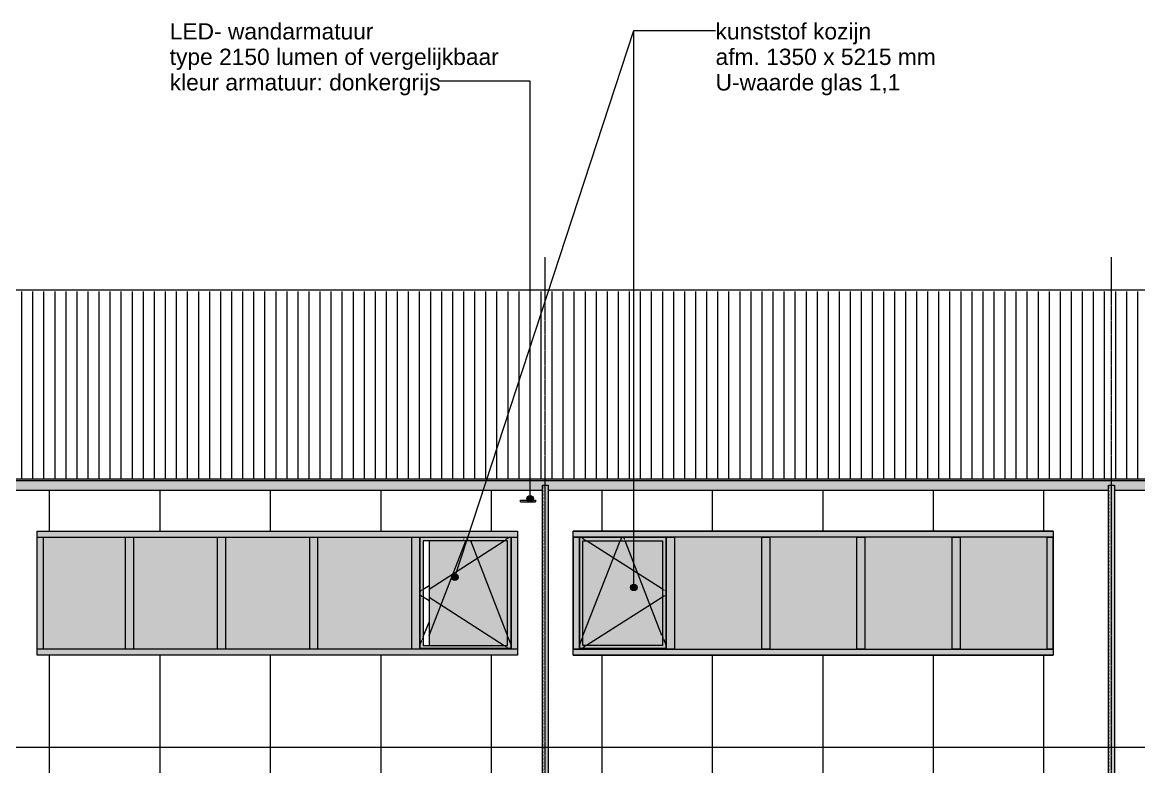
# Model space of a CAD drawing. Header units: millimetres. Extents: x 48682 to 485846, y -7071 to 11878.
# Drawn here: x 210245 to 222370, y 3789 to 11878 of the extents above; entities that cross this region are included whole.
import ezdxf

# ---------------------------------------------------------------- set-up
doc = ezdxf.new("R2010")
doc.units = ezdxf.units.MM
for name, pattern in [('Grid Line', [22.225, 12.7, -3.175, 3.175, -3.175]), ('Hidden', [4, 2, -2]), ('levels', [12, 10, -1, 0, -1])]:
    doc.linetypes.add(name, pattern=pattern)
for name, color, linetype, lineweight in [('A-DETL', 90, 'Continuous', 13), ('A-DETL-GENF', 92, 'Continuous', 13), ('A-DOOR', 31, 'Continuous', 18), ('A-DOOR-GLAZ', 31, 'Continuous', 13), ('A-FLOR', 192, 'Continuous', 18), ('A-FLOR-LEVL', 51, 'Continuous', 9), ('A-FLOR-PATT', 8, 'Continuous', 18), ('A-GLAZ', 151, 'Continuous', 18), ('A-GLAZ-CWMG', 51, 'Continuous', 13), ('A-WALL-PATT', 111, 'Continuous', 13), ('E-LITE-EQPM', 33, 'Continuous', 13), ('G-ANNO-TEXT', 231, 'Continuous', 9), ('S-COLS', 52, 'Continuous', 18), ('S-COLS-HDLN', 52, 'Hidden', 9), ('S-GRID', 1, 'Continuous', 9)]:
    doc.layers.add(name, color=color, linetype=linetype, lineweight=lineweight)
doc.styles.add('Arial', font='arial.ttf', dxfattribs={"height": 177.035928})

# ---------------------------------------------------------------- blocks, each defined once
blk = doc.blocks.new('300_28_ISR_kolom_buis - ø70x3_6 2-8360458-linkergebouw zuidoostgevel')
at = {"layer": 'S-COLS-HDLN', "linetype": 'Continuous', "lineweight": 18}
for points in [[(65792, 800), (65827, 800), (65827, 6850), (65798, 6850), (65797, 6795), (65792, 6795), (65792, 871)], [(65861, 800), (65862, 800), (65862, 6795), (65857, 6795), (65857, 6850), (65827, 6850), (65829, 800), (65861, 800)]]:
    blk.add_hatch(color=256, dxfattribs=at).paths.add_polyline_path(points, flags=0)
at = {"layer": 'A-DETL', "lineweight": 18}
for p, q in [((65792, 6850), (65792, 800)), ((65797, 6850), (65827, 6850)), ((65827, 6850), (65858, 6850)), ((65862, 800), (65862, 6850))]:
    blk.add_line(p, q, dxfattribs=at)
at = {"layer": 'S-COLS', "linetype": 'Hidden', "lineweight": 9}
for p, q in [((65796, 6850), (65796, 800)), ((65859, 6850), (65859, 800))]:
    blk.add_line(p, q, dxfattribs=at)
blk = doc.blocks.new('32_DO_glas - 01-8532440-linkergebouw zuidoostgevel')
at = {"layer": 'A-DOOR-GLAZ'}
blk.add_hatch(color=256, dxfattribs=at).paths.add_polyline_path([(70374, 5067), (71277, 5067), (71277, 6283), (70333, 6283), (70333, 5067)], flags=0)
blk = doc.blocks.new('Rectangular Mullion - 32_rechts_67x100-8532552-linkergebouw zuidoostgevel')
at = {"layer": 'A-GLAZ-CWMG'}
blk.add_hatch(color=256, dxfattribs=at).paths.add_polyline_path([(66130, 6283), (67186, 6283), (67186, 6350), (66130, 6350), (66130, 6309)], flags=0)
for p, q in [((66130, 6283), (66130, 6350)), ((67186, 6350), (66130, 6350)), ((67186, 6283), (66130, 6283))]:
    blk.add_line(p, q, dxfattribs=at)
blk = doc.blocks.new('Rectangular Mullion - 32_links_67x100-8532430-linkergebouw zuidoostgevel')
at = {"layer": 'A-GLAZ-CWMG'}
blk.add_hatch(color=256, dxfattribs=at).paths.add_polyline_path([(70288, 5000), (71344, 5000), (71344, 5067), (70288, 5067)], flags=0)
for p, q in [((70288, 5067), (71344, 5067)), ((70288, 5000), (71344, 5000)), ((71344, 5067), (71344, 5000))]:
    blk.add_line(p, q, dxfattribs=at)
blk = doc.blocks.new('Rectangular Mullion - 32_rechts_67x100-8431541-linkergebouw zuidoostgevel')
at = {"layer": 'A-GLAZ-CWMG'}
blk.add_hatch(color=256, dxfattribs=at).paths.add_polyline_path([(66141, 5067), (66197, 5067), (66197, 6283), (66130, 6283), (66130, 5067), (66132, 5067)], flags=0)
for p, q in [((66130, 6283), (66197, 6283)), ((66130, 6283), (66130, 5067)), ((66197, 6283), (66197, 5067)), ((66197, 5067), (66130, 5067))]:
    blk.add_line(p, q, dxfattribs=at)
blk = doc.blocks.new('Rectangular Mullion - 32_links_67x100-8431542-linkergebouw zuidoostgevel')
at = {"layer": 'A-GLAZ-CWMG'}
blk.add_hatch(color=256, dxfattribs=at).paths.add_polyline_path([(71344, 5067), (71344, 6283), (71277, 6283), (71277, 5067), (71322, 5067)], flags=0)
for p, q in [((71277, 6283), (71344, 6283)), ((71277, 5067), (71277, 6283)), ((71344, 5067), (71344, 6283)), ((71344, 5067), (71277, 5067))]:
    blk.add_line(p, q, dxfattribs=at)
blk = doc.blocks.new('Rectangular Mullion - 32_rechts_67x100-8532477-linkergebouw zuidoostgevel')
at = {"layer": 'A-GLAZ-CWMG'}
blk.add_hatch(color=256, dxfattribs=at).paths.add_polyline_path([(70027, 6283), (70288, 6283), (70288, 6350), (69254, 6350), (69254, 6283), (69299, 6283)], flags=0)
for p, q in [((70288, 6350), (69254, 6350)), ((70288, 6283), (69254, 6283))]:
    blk.add_line(p, q, dxfattribs=at)
blk = doc.blocks.new('Rectangular Mullion - 32_links_67x100-8532480-linkergebouw zuidoostgevel')
at = {"layer": 'A-GLAZ-CWMG'}
blk.add_hatch(color=256, dxfattribs=at).paths.add_polyline_path([(69209, 5000), (69254, 5000), (69254, 5067), (68220, 5067), (68220, 5000), (68265, 5000)], flags=0)
for p, q in [((68220, 5067), (69254, 5067)), ((68220, 5000), (69254, 5000))]:
    blk.add_line(p, q, dxfattribs=at)
blk = doc.blocks.new('Rectangular Mullion - 32_tussen_90x100-8431527-linkergebouw zuidoostgevel')
at = {"layer": 'A-GLAZ-CWMG'}
blk.add_hatch(color=256, dxfattribs=at).paths.add_polyline_path([(69299, 5067), (69299, 6283), (69209, 6283), (69209, 5067)], flags=0)
for p, q in [((69209, 6283), (69299, 6283)), ((69209, 6283), (69209, 5067)), ((69299, 6283), (69299, 5067)), ((69299, 5067), (69209, 5067))]:
    blk.add_line(p, q, dxfattribs=at)
blk = doc.blocks.new('Rectangular Mullion - 32_links_67x100-8532553-linkergebouw zuidoostgevel')
at = {"layer": 'A-GLAZ-CWMG'}
blk.add_hatch(color=256, dxfattribs=at).paths.add_polyline_path([(67186, 5000), (68220, 5000), (68220, 5067), (67186, 5067), (67186, 5060)], flags=0)
for p, q in [((67186, 5067), (68220, 5067)), ((67186, 5000), (68220, 5000))]:
    blk.add_line(p, q, dxfattribs=at)
blk = doc.blocks.new('Rectangular Mullion - 32_rechts_67x100-8532432-linkergebouw zuidoostgevel')
at = {"layer": 'A-GLAZ-CWMG'}
blk.add_hatch(color=256, dxfattribs=at).paths.add_polyline_path([(71277, 6283), (71344, 6283), (71344, 6350), (70288, 6350), (70288, 6283), (70374, 6283)], flags=0)
for p, q in [((71344, 6350), (70288, 6350)), ((71344, 6350), (71344, 6283)), ((71344, 6283), (70288, 6283))]:
    blk.add_line(p, q, dxfattribs=at)
blk = doc.blocks.new('32_DO_glas - 01-8469395-linkergebouw zuidoostgevel')
at = {"layer": 'A-DOOR-GLAZ'}
blk.add_hatch(color=256, dxfattribs=at).paths.add_polyline_path([(97277, 5067), (98165, 5067), (98165, 6283), (97277, 6283), (97277, 5328)], flags=0)
blk = doc.blocks.new('Rectangular Mullion - 32_rechts_67x100-8501008-linkergebouw zuidoostgevel')
at = {"layer": 'A-GLAZ-CWMG'}
blk.add_hatch(color=256, dxfattribs=at).paths.add_polyline_path([(101318, 6283), (102425, 6283), (102425, 6350), (101318, 6350), (101318, 6309)], flags=0)
for p, q in [((101318, 6350), (102425, 6350)), ((102425, 6350), (102425, 6283)), ((101318, 6283), (102425, 6283))]:
    blk.add_line(p, q, dxfattribs=at)
blk = doc.blocks.new('Rectangular Mullion - 32_links_67x100-8469389-linkergebouw zuidoostgevel')
at = {"layer": 'A-GLAZ-CWMG'}
blk.add_hatch(color=256, dxfattribs=at).paths.add_polyline_path([(98210, 5000), (98210, 5067), (97210, 5067), (97210, 5000), (98165, 5000)], flags=0)
for p, q in [((97210, 5000), (97210, 5067)), ((98210, 5067), (97210, 5067)), ((98210, 5000), (97210, 5000))]:
    blk.add_line(p, q, dxfattribs=at)
blk = doc.blocks.new('Rectangular Mullion - 32_rechts_67x100-8469396-linkergebouw zuidoostgevel')
at = {"layer": 'A-GLAZ-CWMG'}
blk.add_hatch(color=256, dxfattribs=at).paths.add_polyline_path([(77758, 5067), (77825, 5067), (77825, 6283), (77758, 6283), (77758, 5133)], flags=0)
for p, q in [((77758, 6283), (77825, 6283)), ((77758, 6283), (77758, 5067)), ((77825, 6283), (77825, 5067)), ((77825, 5067), (77758, 5067))]:
    blk.add_line(p, q, dxfattribs=at)
blk = doc.blocks.new('Rectangular Mullion - 32_links_67x100-8469397-linkergebouw zuidoostgevel')
at = {"layer": 'A-GLAZ-CWMG'}
blk.add_hatch(color=256, dxfattribs=at).paths.add_polyline_path([(72633, 5067), (72677, 5067), (72677, 6283), (72610, 6283), (72610, 5067)], flags=0)
for p, q in [((72610, 6283), (72677, 6283)), ((72610, 5067), (72610, 6283)), ((72677, 5067), (72677, 6283)), ((72677, 5067), (72610, 5067))]:
    blk.add_line(p, q, dxfattribs=at)
blk = doc.blocks.new('32_DO_glas - 01-8469398-linkergebouw zuidoostgevel')
at = {"layer": 'A-DOOR-GLAZ'}
blk.add_hatch(color=256, dxfattribs=at).paths.add_polyline_path([(100002, 5067), (100165, 5067), (100165, 6283), (99255, 6283), (99255, 5067)], flags=0)
blk = doc.blocks.new('Rectangular Mullion - 32_rechts_67x100-8469390-linkergebouw zuidoostgevel')
at = {"layer": 'A-GLAZ-CWMG'}
blk.add_hatch(color=256, dxfattribs=at).paths.add_polyline_path([(98377, 6283), (99210, 6283), (99210, 6350), (98210, 6350), (98210, 6283), (98255, 6283)], flags=0)
for p, q in [((98210, 6350), (99210, 6350)), ((98210, 6283), (99210, 6283))]:
    blk.add_line(p, q, dxfattribs=at)
blk = doc.blocks.new('Rectangular Mullion - 32_links_67x100-8469391-linkergebouw zuidoostgevel')
at = {"layer": 'A-GLAZ-CWMG'}
blk.add_hatch(color=256, dxfattribs=at).paths.add_polyline_path([(100002, 5000), (100210, 5000), (100210, 5067), (99210, 5067), (99210, 5000), (99255, 5000)], flags=0)
for p, q in [((100210, 5067), (99210, 5067)), ((100210, 5000), (99210, 5000))]:
    blk.add_line(p, q, dxfattribs=at)
blk = doc.blocks.new('Rectangular Mullion - 32_tussen_90x100-8469392-linkergebouw zuidoostgevel')
at = {"layer": 'A-GLAZ-CWMG'}
blk.add_hatch(color=256, dxfattribs=at).paths.add_polyline_path([(74741, 5067), (74741, 6283), (74651, 6283), (74651, 5067)], flags=0)
for p, q in [((74651, 6283), (74741, 6283)), ((74651, 6283), (74651, 5067)), ((74741, 6283), (74741, 5067)), ((74741, 5067), (74651, 5067))]:
    blk.add_line(p, q, dxfattribs=at)
blk = doc.blocks.new('Rectangular Mullion - 32_links_67x100-8501009-linkergebouw zuidoostgevel')
at = {"layer": 'A-GLAZ-CWMG'}
blk.add_hatch(color=256, dxfattribs=at).paths.add_polyline_path([(101060, 5000), (101318, 5000), (101318, 5067), (100210, 5067), (100210, 5000), (100777, 5000)], flags=0)
for p, q in [((101318, 5067), (100210, 5067)), ((101318, 5000), (100210, 5000))]:
    blk.add_line(p, q, dxfattribs=at)
blk = doc.blocks.new('Rectangular Mullion - 32_rechts_67x100-8469394-linkergebouw zuidoostgevel')
at = {"layer": 'A-GLAZ-CWMG'}
blk.add_hatch(color=256, dxfattribs=at).paths.add_polyline_path([(97886, 6283), (98210, 6283), (98210, 6350), (97210, 6350), (97210, 6283), (97277, 6283)], flags=0)
for p, q in [((97210, 6283), (97210, 6350)), ((97210, 6350), (98210, 6350)), ((97210, 6283), (98210, 6283))]:
    blk.add_line(p, q, dxfattribs=at)
blk = doc.blocks.new('31_WI_RT62_BI_raam - BI_draaival_links-8501019-linkergebouw zuidoostgevel')
at = {"layer": 'A-GLAZ'}
h = blk.add_hatch(color=256, dxfattribs=at)
h.paths.add_polyline_path([(101363, 5067), (102358, 5067), (102358, 6283), (101363, 6283), (101363, 5072)], flags=0)
h.paths.add_polyline_path([(101692, 5072), (101368, 5072), (101368, 6278), (102353, 6278), (102353, 5072), (101692, 5072)], flags=0)
h = blk.add_hatch(color=256, dxfattribs=at)
h.paths.add_polyline_path([(101403, 5072), (102353, 5072), (102353, 6278), (101368, 6278), (101368, 5072)], flags=0)
h.paths.add_polyline_path([(102318, 5107), (101403, 5107), (101403, 6243), (102318, 6243), (102318, 5133)], flags=0)
for p, q in [((101368, 5072), (101368, 6278)), ((102353, 6278), (101368, 6278)), ((101403, 6243), (101403, 5107)), ((101467, 6243), (101403, 6243)), ((102353, 6278), (102353, 5072)), ((101403, 5107), (101467, 5107)), ((102353, 5072), (101368, 5072))]:
    blk.add_line(p, q, dxfattribs=at)
at = {"layer": 'A-GLAZ', "linetype": 'Hidden', "lineweight": 13}
for p, q in [((101832, 6243), (101849, 6283)), ((101872, 6283), (101888, 6243)), ((102340, 6283), (102274, 6243)), ((101467, 5755), (101363, 5692)), ((101363, 5658), (101467, 5595)), ((101363, 5107), (101467, 5360)), ((102274, 5107), (102340, 5067)), ((102318, 5204), (102358, 5107))]:
    blk.add_line(p, q, dxfattribs=at)
at = {"layer": 'A-GLAZ', "lineweight": 13}
for p, q in [((101467, 5755), (101403, 5716)), ((101403, 5634), (101467, 5595)), ((101403, 5204), (101467, 5360))]:
    blk.add_line(p, q, dxfattribs=at)
blk = doc.blocks.new('Rectangular Mullion - 32_rechts_67x100-8501010-linkergebouw zuidoostgevel')
at = {"layer": 'A-GLAZ-CWMG'}
blk.add_hatch(color=256, dxfattribs=at).paths.add_polyline_path([(100255, 6283), (101318, 6283), (101318, 6350), (100210, 6350), (100210, 6283)], flags=0)
for p, q in [((100210, 6350), (101318, 6350)), ((100210, 6283), (101318, 6283))]:
    blk.add_line(p, q, dxfattribs=at)
blk = doc.blocks.new('Rectangular Mullion - 32_links_67x100-8501011-linkergebouw zuidoostgevel')
at = {"layer": 'A-GLAZ-CWMG'}
blk.add_hatch(color=256, dxfattribs=at).paths.add_polyline_path([(102424, 5000), (102425, 5000), (102424, 5067), (101318, 5067), (101318, 5000), (102383, 5000)], flags=0)
for p, q in [((102425, 5067), (101318, 5067)), ((102425, 5000), (101318, 5000)), ((102425, 5067), (102425, 5000))]:
    blk.add_line(p, q, dxfattribs=at)
blk = doc.blocks.new('Rectangular Mullion - 32_tussen_90x100-8501012-linkergebouw zuidoostgevel')
at = {"layer": 'A-GLAZ-CWMG'}
blk.add_hatch(color=256, dxfattribs=at).paths.add_polyline_path([(101325, 5067), (101363, 5067), (101363, 6283), (101273, 6283), (101273, 5067)], flags=0)
for p, q in [((101273, 6283), (101363, 6283)), ((101273, 6283), (101273, 5067)), ((101363, 6283), (101363, 5067)), ((101363, 5067), (101273, 5067))]:
    blk.add_line(p, q, dxfattribs=at)
blk = doc.blocks.new('32_DO_glas - 01-8501051-linkergebouw zuidoostgevel')
at = {"layer": 'A-DOOR-GLAZ'}
blk.add_hatch(color=256, dxfattribs=at).paths.add_polyline_path([(100255, 5067), (101273, 5067), (101273, 6283), (100255, 6283), (100255, 5427)], flags=0)
blk = doc.blocks.new('31_WI_RT62_BI_raam - BI_draaival_links-V15-linkergebouw zuidoostgevel')
at = {"layer": 'A-GLAZ'}
h = blk.add_hatch(color=256, dxfattribs=at)
h.paths.add_polyline_path([(66904, 5067), (67141, 5067), (67141, 6283), (66197, 6283), (66197, 5067), (66899, 5067)], flags=0)
h.paths.add_polyline_path([(66904, 5072), (66202, 5072), (66202, 6278), (67136, 6278), (67136, 5072), (66904, 5072)], flags=0)
h = blk.add_hatch(color=256, dxfattribs=at)
h.paths.add_polyline_path([(66237, 5072), (67136, 5072), (67136, 6278), (66202, 6278), (66202, 5072)], flags=0)
h.paths.add_polyline_path([(67101, 5107), (66237, 5107), (66237, 6243), (67101, 6243), (67101, 5133)], flags=0)
for p, q in [((66202, 5072), (66202, 6278)), ((67136, 6278), (66202, 6278)), ((67136, 6278), (67136, 5072)), ((67136, 5072), (66202, 5072))]:
    blk.add_line(p, q, dxfattribs=at)
at = {"layer": 'A-GLAZ', "linetype": 'Hidden', "lineweight": 13}
for p, q in [((66213, 6283), (66276, 6243)), ((66658, 6283), (66642, 6243)), ((66696, 6243), (66680, 6283)), ((67101, 5718), (67141, 5693)), ((67141, 5657), (67101, 5632)), ((66237, 5212), (66197, 5110)), ((66276, 5107), (66213, 5067)), ((67141, 5110), (67101, 5212))]:
    blk.add_line(p, q, dxfattribs=at)
blk = doc.blocks.new('Rectangular Mullion - 32_rechts_67x100-8532554-linkergebouw zuidoostgevel')
at = {"layer": 'A-GLAZ-CWMG'}
blk.add_hatch(color=256, dxfattribs=at).paths.add_polyline_path([(92227, 6283), (92820, 6283), (92820, 6350), (91786, 6350), (91786, 6283), (92066, 6283)], flags=0)
for p, q in [((92820, 6350), (91786, 6350)), ((92820, 6283), (91786, 6283))]:
    blk.add_line(p, q, dxfattribs=at)
blk = doc.blocks.new('Rectangular Mullion - 32_links_67x100-8532555-linkergebouw zuidoostgevel')
at = {"layer": 'A-GLAZ-CWMG'}
blk.add_hatch(color=256, dxfattribs=at).paths.add_polyline_path([(91272, 5000), (91786, 5000), (91786, 5067), (90730, 5067), (90730, 5000), (91008, 5000)], flags=0)
for p, q in [((90730, 5000), (90730, 5067)), ((90730, 5067), (91786, 5067)), ((90730, 5000), (91786, 5000))]:
    blk.add_line(p, q, dxfattribs=at)
blk = doc.blocks.new('32_DO_glas - 01-8532562-linkergebouw zuidoostgevel')
at = {"layer": 'A-DOOR-GLAZ'}
blk.add_hatch(color=256, dxfattribs=at).paths.add_polyline_path([(91831, 5067), (92775, 5067), (92775, 6283), (91831, 6283), (91831, 5133)], flags=0)
blk = doc.blocks.new('200_VAE_63_spotlamp - rond-8711555-linkergebouw zuidoostgevel')
at = {"layer": 'E-LITE-EQPM'}
blk.add_hatch(color=256, dxfattribs=at).paths.add_polyline_path([(65720, 6667), (65720, 6687), (65560, 6687), (65560, 6667), (65612, 6667)], flags=0)
for p, q in [((65560, 6687), (65720, 6687)), ((65560, 6667), (65560, 6687)), ((65720, 6687), (65720, 6667)), ((65560, 6667), (65720, 6667))]:
    blk.add_line(p, q, dxfattribs=at)

msp = doc.modelspace()

# ---------------------------------------------------------------- hatches: boundary and pattern name
at = {"layer": 'A-DETL-GENF'}
for points in [[(214885.05371, 5107), (215515.24889, 5107), (215515.24889, 6243), (214664.65371, 6243), (214664.65371, 5107), (214884.96749, 5107)], [(216333.97327, 5107), (217198.35613, 5107), (217198.35613, 6243), (216333.97327, 6243), (216333.97327, 5133.01134)]]:
    msp.add_hatch(color=9, dxfattribs=at).paths.add_polyline_path(points, flags=0)
at = {"layer": 'A-FLOR'}
h = msp.add_hatch(color=256, dxfattribs=at)
h.paths.add_polyline_path([(162884.65371, 6795), (171589.65371, 6795), (171589.65371, 6850), (171659.65371, 6850), (171659.65371, 6795), (178995.11015, 6795), (178995.11015, 6850), (179054.19728, 6850), (179054.19728, 6795), (191295.11015, 6795), (191295.11015, 6850), (191354.19728, 6850), (191354.19728, 6795), (197445.11015, 6795), (197445.11015, 6850), (197504.19728, 6850), (197504.19728, 6795), (203595.11015, 6795), (203595.11015, 6850), (203654.19728, 6850), (203654.19728, 6795), (209745.11015, 6795), (209745.11015, 6850), (209804.19728, 6850), (209804.19728, 6795), (215895.11015, 6795), (215895.11015, 6850), (215954.19728, 6850), (215954.19728, 6795), (222045.11015, 6795), (222045.11015, 6850), (222104.19728, 6850), (222104.19728, 6795), (228180.11015, 6795), (228180.11015, 6850), (228239.19728, 6850), (228239.19728, 6795), (228749.65371, 6795), (228749.65371, 6915), (162884.65371, 6915), (162884.65371, 6800)], flags=0)
h.paths.add_polyline_path([(169604.54013, 6800.1407), (166150.65371, 6800.1407), (166150.65371, 6900), (171551.65371, 6900), (171551.65371, 6800.1407), (170873.27175, 6800.1407)], flags=0)
at = {"layer": 'A-FLOR-PATT', "lineweight": 9}
h = msp.add_hatch(dxfattribs=at)
h.set_pattern_fill('FP_9', color=256, style=0, pattern_type=2)
h.set_pattern_definition([(90, (0, -8882.83), (-120, 7e-15), [])])
h.paths.add_polyline_path([(197856.16187, 6915), (228749.65371, 6915), (228749.65371, 8954.51191), (162884.65371, 8954.51191), (162884.65371, 6915), (197327.08559, 6915)], flags=0)
at = {"layer": 'A-WALL-PATT', "lineweight": 9}
h = msp.add_hatch(dxfattribs=at)
h.set_pattern_fill('FP_2', color=256, style=0, pattern_type=2)
h.set_pattern_definition([(90, (53340.5, 0), (-1200, 7e-14), [])])
h.paths.add_polyline_path([(166587.65371, -10), (167721.74889, -10), (167721.74889, 0), (166587.65371, 0)], flags=0)
h.paths.add_polyline_path([(170741.00268, -10), (171324.65371, -10), (171324.65371, 0), (170721.74889, 0), (170721.74889, -10)], flags=0)
h.paths.add_polyline_path([(177554.65371, 0), (177767.45593, 0), (177767.45593, 3030), (178751.74889, 3030), (178751.74889, 800), (178989.65371, 800), (178989.65371, 6795), (171659.65371, 6795), (171659.65371, 800), (173539.65371, 800), (173539.65371, 3600), (177539.65371, 3600), (177539.65371, 0)], flags=0)
h.paths.add_polyline_path([(214522.06459, 5), (214637.24889, 5), (214637.24889, 3030), (215621.6111, 3030), (215621.6111, 800), (215889.65371, 800), (215889.65371, 6795), (209809.65371, 6795), (209809.65371, 800), (210429.9513, 800), (210429.9513, 3600), (214429.9513, 3600), (214430.29338, 5), (214444.9513, 5)], flags=0)
h.paths.add_polyline_path([(217419.35613, 5), (217419.35613, 3600), (221419.35613, 3600), (221419.35613, 800), (222039.65371, 800), (222039.65371, 6795), (215959.65371, 6795), (215959.65371, 800), (216227.05854, 800), (216227.05854, 3030), (217211.27682, 3030), (217211.27682, 5), (217419.01276, 5)], flags=0)
h.paths.add_polyline_path([(223554.35613, 5), (223554.35613, 3600), (227554.35613, 3600), (227554.35613, 800), (228174.65371, 800), (228174.65371, 6795), (222109.65371, 6794.56522), (222109.65371, 800), (222377.05854, 800), (222377.05854, 3030), (223361.27682, 3030), (223361.27682, 5), (223554.03751, 5)], flags=0)
h.paths.add_polyline_path([(204998.6916, 5), (205119.35613, 5), (205119.35613, 3600), (209119.35613, 3600), (209119.35613, 800), (209739.65371, 800), (209739.65371, 6795), (203659.65371, 6795), (203659.65371, 800), (203927.05854, 800), (203927.05854, 3030), (204911.27682, 3030), (204911.27682, 5)], flags=0)
h.paths.add_polyline_path([(192611.27682, 5), (192819.23841, 5), (192819.23841, 3600), (196819.23841, 3600), (196819.23841, 800), (197439.65371, 800), (197439.65371, 6795), (191359.65371, 6795), (191359.65371, 800), (191627.05854, 800), (191627.05854, 3030), (192611.27682, 3030), (192611.27682, 135.66443)], flags=0)
h.paths.add_polyline_path([(190031.80251, 5), (190031.80251, 3030), (191016.1001, 3030), (191016.1001, 800), (191289.65371, 800), (191289.65371, 6795), (185209.65371, 6795), (185209.65371, 800), (185829.9513, 800), (185829.9513, 3600), (189829.9513, 3600), (189830.28439, 5), (189920.01771, 5)], flags=0)
h.paths.add_polyline_path([(202144.9513, 5), (202339.16309, 5), (202339.16309, 3030), (203323.23583, 3030), (203323.23583, 800), (203589.65371, 800), (203589.65371, 6795), (197509.65371, 6795), (197509.65371, 800), (198129.9513, 800), (198129.9513, 3600), (202129.9513, 3600), (202130.29654, 5)], flags=0)
h.paths.add_polyline_path([(180519.35613, 5), (180519.35613, 3600), (184519.35613, 3600), (184519.35613, 800), (185139.65371, 800), (185139.65371, 6795), (179059.65371, 6795), (179059.65371, 800), (179329.55854, 800), (179329.55854, 3030), (180313.8515, 3030), (180313.8515, 5), (180519.01701, 5)], flags=0)
h.paths.add_polyline_path([(171589.65371, 800), (171589.65371, 6795), (166587.65371, 6795), (166587.65371, 800), (167721.74889, 800), (167721.74889, 3600), (170721.74889, 3600), (170721.74889, 800), (171534.61709, 800)], flags=0)
h.paths.add_polyline_path([(228278.04779, 800), (228314.65371, 800), (228314.65371, 6795), (228244.65371, 6795), (228244.65371, 800)], flags=0)
h.paths.add_polyline_path([(177883.53241, 5000), (173539.65371, 5000), (173539.65371, 6350), (178759.65371, 6350), (178759.65371, 5000), (178015.80148, 5000)], flags=0)
h.paths.add_polyline_path([(191771.78468, 5000), (191627.05854, 5000), (191627.05854, 6350), (196841.65371, 6350), (196841.65371, 5000), (192036.32282, 5000)], flags=0)
h.paths.add_polyline_path([(215580.21714, 5000), (210407.65371, 5000), (210407.65371, 6350), (215622.24889, 6350), (215622.24889, 5000)], flags=0)
h.paths.add_polyline_path([(190978.17027, 5000), (185807.65371, 5000), (185807.65371, 6350), (191022.24889, 6350), (191022.24889, 5000)], flags=0)
h.paths.add_polyline_path([(209141.65371, 5000), (203927.05854, 5000), (203927.05854, 6350), (209141.65371, 6350), (209141.65371, 5426.97292)], flags=0)
h.paths.add_polyline_path([(198107.65371, 5000), (198107.65371, 6350), (203322.24889, 6350), (203322.24889, 5000), (198385.23814, 5000)], flags=0)
h.paths.add_polyline_path([(217874.65371, 5000), (216227.05854, 5000), (216227.05854, 6350), (221441.65371, 6350), (221441.65371, 5000), (220275.15371, 5000)], flags=0)
h.paths.add_polyline_path([(179603.03031, 5000), (179327.05854, 5000), (179327.05854, 6350), (184541.65371, 6350), (184541.65371, 5000), (179867.56845, 5000)], flags=0)
h.paths.add_polyline_path([(222377.05854, 5000), (222377.05854, 6350), (227591.65371, 6350), (227591.65371, 5000), (222458.20874, 5000)], flags=0)
h.paths.add_polyline_path([(170718.6862, 5000), (167721.74889, 5000), (167721.74889, 6350), (170718.6862, 6350), (170718.6862, 5059.52094)], flags=0)
h.paths.add_polyline_path([(228082.05587, 6667.21665), (227942.31948, 6667.21665), (227942.31948, 6687.21665), (228102.31948, 6687.21665), (228102.31948, 6667.21665), (228087.31948, 6667.21665)], flags=0)
h.paths.add_polyline_path([(215657.31948, 6667.21665), (215657.31948, 6687.21665), (215817.31948, 6687.21665), (215817.31948, 6667.21665), (215672.31948, 6667.21665)], flags=0)
h.paths.add_polyline_path([(203411.46277, 6667.21665), (203357.31948, 6667.21665), (203357.31948, 6687.21665), (203517.31948, 6687.21665), (203517.31948, 6667.21665), (203502.31948, 6667.21665)], flags=0)
h.paths.add_polyline_path([(191202.31948, 6667.21665), (191057.31948, 6667.21665), (191057.31948, 6687.21665), (191217.31948, 6687.21665), (191217.31948, 6667.21665)], flags=0)
h.paths.add_polyline_path([(178757.31948, 6667.21665), (178757.31948, 6687.21665), (178917.31948, 6687.21665), (178917.31948, 6667.21665), (178772.31948, 6667.21665)], flags=0)
h = msp.add_hatch(dxfattribs=at)
h.set_pattern_fill('FP_1', color=256, style=0, pattern_type=2)
h.set_pattern_definition([(90, (49852.5, 0), (-1200, 7e-14), [])])
h.paths.add_polyline_path([(190174.65371, 0), (190949.1001, 0), (190949.1001, 20), (190098.80251, 20), (190098.80251, 5), (190174.65371, 5), (190174.65371, 2)], flags=0)
h.paths.add_polyline_path([(214774.65371, 0), (215554.6111, 0), (215554.6111, 20), (214704.24889, 20), (214704.24889, 5), (214774.65371, 5), (214774.65371, 2)], flags=0)
h.paths.add_polyline_path([(203256.23583, 0), (203256.23583, 20), (202406.16309, 20), (202406.16309, 5), (202474.65371, 5), (202474.65371, 0), (203146.92463, 0)], flags=0)
h.paths.add_polyline_path([(204774.65371, 0), (204774.65371, 5), (204844.27682, 5), (204844.27682, 20), (203994.05854, 20), (203994.05854, 0), (204734.15347, 0)], flags=0)
h.paths.add_polyline_path([(191694.05854, 0), (192474.65371, 0), (192474.65371, 5), (192544.27682, 5), (192544.27682, 20), (191694.05854, 20)], flags=0)
h.paths.add_polyline_path([(180174.65371, 0), (180174.65371, 5), (180246.8515, 5), (180246.8515, 20), (179396.55854, 20), (179396.55854, 0)], flags=0)
h.paths.add_polyline_path([(216294.05854, 0), (217074.65371, 0), (217074.65371, 5), (217144.27682, 5), (217144.27682, 20), (216294.05854, 20)], flags=0)
h.paths.add_polyline_path([(178280.33962, 0), (178684.74889, 0), (178684.74889, 20), (177834.45593, 20), (177834.45593, 0)], flags=0)
h.paths.add_polyline_path([(165528.80379, 5), (165648.80379, 5), (165648.80379, 20), (164798.80379, 20), (164798.80379, 5), (165521.23835, 5)], flags=0)
h.paths.add_polyline_path([(222444.05854, 5), (223294.27682, 5), (223294.27682, 20), (222444.05854, 20)], flags=0)
h.paths.add_polyline_path([(203256.16309, 2339.17879), (203256.23583, 2339.17879), (203256.16309, 2384.17879)], flags=0)
h.paths.add_polyline_path([(214599.9513, 5107), (214664.65371, 5107), (214664.65371, 6243), (214599.9513, 6243), (214599.9513, 5133.01134)], flags=0)
at = {"layer": 'G-ANNO-TEXT'}
h = msp.add_hatch(color=250, dxfattribs=at)
edge = h.paths.add_edge_path(flags=0)
edge.add_arc((215761.11008, 6701.82507), 35, 0, 360)
h = msp.add_hatch(color=250, dxfattribs=at)
edge = h.paths.add_edge_path(flags=0)
edge.add_arc((214943.11828, 5847.79974), 35, 0, 360)
h = msp.add_hatch(color=250, dxfattribs=at)
edge = h.paths.add_edge_path(flags=0)
edge.add_arc((216887.07379, 5737.36858), 35, 0, 360)

# ---------------------------------------------------------------- linework, layer by layer
at = {"layer": 'A-DETL', "lineweight": 18}
for p, q in [((209804.19728, 6795), (215895.11015, 6795)), ((215954.19728, 6795), (222045.11015, 6795)), ((222104.19728, 6795), (228180.11015, 6795)), ((210407.65371, 5000), (210407.65371, 6350)), ((210407.65371, 6350), (215622.24889, 6350)), ((215622.24889, 6350), (215622.24889, 5000)), ((216227.05854, 5000), (216227.05854, 6350)), ((216227.05854, 6350), (221441.65371, 6350)), ((221441.65371, 6350), (221441.65371, 5000)), ((215622.24889, 5000), (210407.65371, 5000)), ((221441.65371, 5000), (216227.05854, 5000))]:
    msp.add_line(p, q, dxfattribs=at)
at = {"layer": 'A-DETL'}
for p, q in [((215515.24889, 6243), (214664.65371, 6243)), ((214664.65371, 6243), (214664.65371, 5107)), ((215515.24889, 5107), (215515.24889, 6243)), ((216333.97327, 6243), (217198.35613, 6243)), ((216333.97327, 5107), (216333.97327, 6243)), ((217198.35613, 6243), (217198.35613, 5107)), ((214664.65371, 5107), (215515.24889, 5107)), ((217198.35613, 5107), (216333.97327, 5107))]:
    msp.add_line(p, q, dxfattribs=at)
at = {"layer": 'A-DETL', "lineweight": 9}
for p, q in [((214664.65371, 5718.79301), (215477.84832, 6243)), ((214664.65371, 5215.19797), (215063.5844, 6243)), ((215515.24889, 5215.19797), (215116.3182, 6243)), ((216333.97327, 5210.77539), (216739.48676, 6243)), ((217198.35613, 5718.79301), (216373.42493, 6243)), ((217191.89417, 5215.19797), (216792.96348, 6243)), ((214664.65371, 5631.20699), (215477.84832, 5107)), ((217198.35613, 5631.20699), (216373.05156, 5107.21957))]:
    msp.add_line(p, q, dxfattribs=at)
at = {"layer": 'A-FLOR'}
msp.add_line((228749.65371, 6915), (162884.65371, 6915), dxfattribs=at)
at = {"layer": 'A-FLOR-LEVL', "linetype": 'levels'}
for p, q in [((162337.5536, 8970), (231073.27874, 8970)), ((162337.5536, 6900), (231073.27874, 6900)), ((162337.5536, 4000), (230952.79737, 4000))]:
    msp.add_line(p, q, dxfattribs=at)
at = {"layer": 'G-ANNO-TEXT', "color": 250}
for p, q in [((214943.11828, 5847.79974), (216887.07379, 11789.44639)), ((216887.07379, 11789.44639), (217774.29473, 11789.44639)), ((216887.07379, 11789.44639), (217774.29473, 11789.44639)), ((216887.07379, 5737.36858), (216887.07379, 11789.44639)), ((215389.67819, 11239.75408), (214761.50292, 11239.75408)), ((215761.11008, 11239.75408), (215389.67819, 11239.75408)), ((215761.11008, 6701.82507), (215761.11008, 11239.75408))]:
    msp.add_line(p, q, dxfattribs=at)
for centre in [(215761.11008, 6701.82507), (214943.11828, 5847.79974), (216887.07379, 5737.36858)]:
    msp.add_circle(centre, 35, dxfattribs=at)
at = {"layer": 'S-GRID', "lineweight": 18}
for p, q in [((215924.65371, 8924.65622), (215924.65371, 9324.65622)), ((222074.65371, 8924.65622), (222074.65371, 9324.65622))]:
    msp.add_line(p, q, dxfattribs=at)
at = {"layer": 'S-GRID', "linetype": 'Grid Line', "lineweight": 18}
for p, q in [((215924.65371, -1444.12743), (215924.65371, 8924.65622)), ((222074.65371, -1444.12743), (222074.65371, 8924.65622))]:
    msp.add_line(p, q, dxfattribs=at)

# ---------------------------------------------------------------- block references
at = {"layer": 'A-DOOR'}
for name, p in [('32_DO_glas - 01-8469395-linkergebouw zuidoostgevel', (113197.20157, 0)), ('32_DO_glas - 01-8469398-linkergebouw zuidoostgevel', (112197.20157, 0)), ('32_DO_glas - 01-8469398-linkergebouw zuidoostgevel', (113197.20157, 0)), ('32_DO_glas - 01-8501051-linkergebouw zuidoostgevel', (113197.20157, 0)), ('32_DO_glas - 01-8532562-linkergebouw zuidoostgevel', (125497.20157, 0)), ('32_DO_glas - 01-8532440-linkergebouw zuidoostgevel', (148029.20157, 0)), ('32_DO_glas - 01-8532440-linkergebouw zuidoostgevel', (149063.20157, 0)), ('32_DO_glas - 01-8532440-linkergebouw zuidoostgevel', (150097.20157, 0))]:
    msp.add_blockref(name, p, dxfattribs=at)
at = {"layer": 'A-GLAZ'}
for name, p in [('31_WI_RT62_BI_raam - BI_draaival_links-8501019-linkergebouw zuidoostgevel', (113197.20157, 0)), ('31_WI_RT62_BI_raam - BI_draaival_links-V15-linkergebouw zuidoostgevel', (150097.20157, 0))]:
    msp.add_blockref(name, p, dxfattribs=at)
at = {"layer": 'A-GLAZ-CWMG'}
for name, p in [('Rectangular Mullion - 32_rechts_67x100-8469394-linkergebouw zuidoostgevel', (113197.20157, 0)), ('Rectangular Mullion - 32_rechts_67x100-8469390-linkergebouw zuidoostgevel', (113197.20157, 0)), ('Rectangular Mullion - 32_rechts_67x100-8469390-linkergebouw zuidoostgevel', (114197.20157, 0)), ('Rectangular Mullion - 32_rechts_67x100-8501010-linkergebouw zuidoostgevel', (113197.20157, 0)), ('Rectangular Mullion - 32_rechts_67x100-8501008-linkergebouw zuidoostgevel', (113197.20157, 0)), ('Rectangular Mullion - 32_rechts_67x100-8532552-linkergebouw zuidoostgevel', (150097.20157, 0)), ('Rectangular Mullion - 32_rechts_67x100-8532554-linkergebouw zuidoostgevel', (125497.20157, 0)), ('Rectangular Mullion - 32_rechts_67x100-8532477-linkergebouw zuidoostgevel', (149063.20157, 0)), ('Rectangular Mullion - 32_rechts_67x100-8532477-linkergebouw zuidoostgevel', (150097.20157, 0)), ('Rectangular Mullion - 32_rechts_67x100-8532432-linkergebouw zuidoostgevel', (150097.20157, 0)), ('Rectangular Mullion - 32_links_67x100-8469397-linkergebouw zuidoostgevel', (137797.20157, 0)), ('Rectangular Mullion - 32_tussen_90x100-8469392-linkergebouw zuidoostgevel', (136711.20157, 0)), ('Rectangular Mullion - 32_tussen_90x100-8469392-linkergebouw zuidoostgevel', (137711.20157, 0)), ('Rectangular Mullion - 32_tussen_90x100-8469392-linkergebouw zuidoostgevel', (138711.20157, 0)), ('Rectangular Mullion - 32_tussen_90x100-8501012-linkergebouw zuidoostgevel', (113197.20157, 0)), ('Rectangular Mullion - 32_rechts_67x100-8469396-linkergebouw zuidoostgevel', (137797.20157, 0)), ('Rectangular Mullion - 32_rechts_67x100-8431541-linkergebouw zuidoostgevel', (150097.20157, 0)), ('Rectangular Mullion - 32_tussen_90x100-8431527-linkergebouw zuidoostgevel', (148028.90398, 0)), ('Rectangular Mullion - 32_tussen_90x100-8431527-linkergebouw zuidoostgevel', (149063.20157, 0)), ('Rectangular Mullion - 32_tussen_90x100-8431527-linkergebouw zuidoostgevel', (150097.20157, 0)), ('Rectangular Mullion - 32_tussen_90x100-8431527-linkergebouw zuidoostgevel', (151131.20157, 0)), ('Rectangular Mullion - 32_links_67x100-8431542-linkergebouw zuidoostgevel', (150097.20157, 0)), ('Rectangular Mullion - 32_links_67x100-8469389-linkergebouw zuidoostgevel', (113197.20157, 0)), ('Rectangular Mullion - 32_links_67x100-8469391-linkergebouw zuidoostgevel', (112197.20157, 0)), ('Rectangular Mullion - 32_links_67x100-8469391-linkergebouw zuidoostgevel', (113197.20157, 0)), ('Rectangular Mullion - 32_links_67x100-8501009-linkergebouw zuidoostgevel', (113197.20157, 0)), ('Rectangular Mullion - 32_links_67x100-8501011-linkergebouw zuidoostgevel', (113197.20157, 0)), ('Rectangular Mullion - 32_links_67x100-8532555-linkergebouw zuidoostgevel', (125497.20157, 0)), ('Rectangular Mullion - 32_links_67x100-8532553-linkergebouw zuidoostgevel', (150097.20157, 0)), ('Rectangular Mullion - 32_links_67x100-8532480-linkergebouw zuidoostgevel', (150097.20157, 0)), ('Rectangular Mullion - 32_links_67x100-8532480-linkergebouw zuidoostgevel', (151131.20157, 0)), ('Rectangular Mullion - 32_links_67x100-8532430-linkergebouw zuidoostgevel', (150097.20157, 0))]:
    msp.add_blockref(name, p, dxfattribs=at)
at = {"layer": 'E-LITE-EQPM'}
msp.add_blockref('200_VAE_63_spotlamp - rond-8711555-linkergebouw zuidoostgevel', (150097.20157, 0), dxfattribs=at)
at = {"layer": 'S-COLS'}
for p in [(150097.20157, 0), (156247.20157, 0)]:
    msp.add_blockref('300_28_ISR_kolom_buis - ø70x3_6 2-8360458-linkergebouw zuidoostgevel', p, dxfattribs=at)

# ---------------------------------------------------------------- next in the draw order: texts
at = {"layer": 'G-ANNO-TEXT', "color": 7, "char_height": 177.0359281, "attachment_point": 1, "line_spacing_factor": 0.938532, "style": 'Arial', "bg_fill": 3, "box_fill_scale": 0, "bg_fill_color": 256, "bg_fill_true_color": 3254780160, "bg_fill_transparency": 256}
for s, insert, width in [('LED- wandarmatuur\\Ptype 2150 lumen of vergelijkbaar\\Pkleur armatuur: donkergrijs', (211845.61772, 11868.17462), 4252.8725641), ('kunststof kozijn\\Pafm. 1350 x 5215 mm\\PU-waarde glas 1,1\\P', (217774.29473, 11868.17462), 2848.9278375)]:
    msp.add_mtext(s, dxfattribs=dict(at, insert=insert, width=width))

doc.saveas('drawing.dxf')
